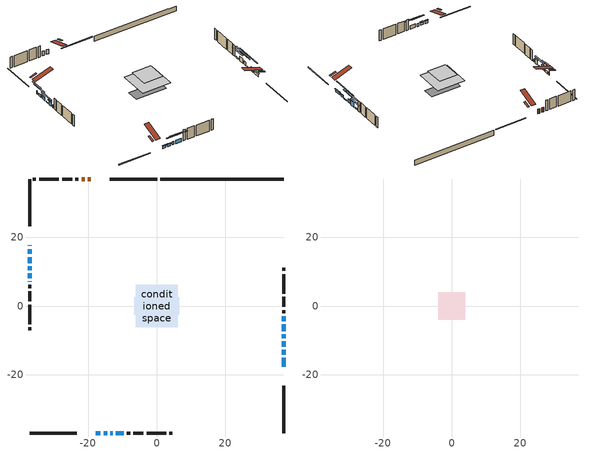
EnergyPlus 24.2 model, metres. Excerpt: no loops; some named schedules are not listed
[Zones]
conditioned space
 floor outside (Floor1 construction): -1.58,-1.58 -1.58,1.58 1.58,1.58 1.58,-1.58 z0.46
 floor adiabatic (AdiabaticFloorConstruction): -6.17,-6.17 -6.17,6.17 6.17,6.17 6.17,-6.17 z2.9
 floor foundation (Slab1 construction): -6.51,-2.48 -6.51,2.48 6.51,2.48 6.51,-2.48 z-1.83
 wall outside (RimJoist1 construction): 0.11,37.01 -13.64,37.01 / -37.01,-37.01 -23.25,-37.01 / -37.01,37.01 -37.01,23.25 / 37.01,-37.01 37.01,-23.25 z0.46:0.76
 wall outside (AdiabaticWallConstruction 1): -19.17,37.01 -20.11,37.01 / -21.04,37.01 -21.9,37.01 z0.46:2.49
 wall outside (AdiabaticWallConstruction): -37.01,17.73 -37.01,17.5 z0.46:1.99; 37.01,-17.73 37.01,-15.09 / 37.01,-14.16 37.01,-12.74 z0.46:1.55; -17.73,-37.01 -16.4,-37.01 / -15.48,-37.01 -14.41,-37.01 z0.46:1.53; -37.01,16.57 -37.01,15.17 z0.46:1.5; -37.01,14.24 -37.01,12.52 z0.46:1.96; -37.01,11.59 -37.01,10.44 z0.46:0.82; -37.01,9.52 -37.01,8.12 z0.46:2.39; 37.01,-11.81 37.01,-10.29 z0.46:0.84; -37.01,7.19 -37.01,7.05 z0.46:1.68; 37.01,-9.36 37.01,-8.29 z0.46:2.14; 37.01,-7.36 37.01,-5.38 z0.46:2.54; 37.01,-4.45 37.01,-3.05 z0.46:1.02; -13.48,-37.01 -12.82,-37.01 z0.46:1.83; -11.89,-37.01 -9.6,-37.01 z0.46:2.04
 wall outside (Wall1 construction): -22.83,37.01 -23.75,37.01 / -8.67,-37.01 -7.75,-37.01 / -37.01,6.12 -37.01,5.2 / 37.01,-2.13 37.01,-1.2 z0.46:5.34
 wall outside (Wall2 construction): -24.68,37.01 -27.6,37.01 / -6.82,-37.01 -3.9,-37.01 / -37.01,4.27 -37.01,1.35 / 37.01,-0.27 37.01,2.65 z0.46:5.34
 wall outside (Wall3 construction): -28.53,37.01 -34.26,37.01 / -2.97,-37.01 2.76,-37.01 / -37.01,0.42 -37.01,-5.31 / 37.01,3.58 37.01,9.31 z0.46:5.34
 wall outside (Wall4 construction): -35.19,37.01 -36.08,37.01 / 3.69,-37.01 4.58,-37.01 / -37.01,-6.24 -37.01,-7.13 / 37.01,10.24 37.01,11.12 z0.46:5.34
 wall foundation (FoundationWall1 construction): 1.04,37.01,-1.83 1.04,37.01,0.46 33.41,37.01,0.46 33.41,37.01,0.3 37.01,37.01,0.3 37.01,37.01,-1.83
 window (WindowConstruction 12): -37.01,17.73 -37.01,17.5 z0.46:1.98
 window (WindowConstruction 5): 37.01,-17.73 37.01,-15.09 z0.46:1.55
 window (WindowConstruction 6): 37.01,-14.16 37.01,-12.74 z0.46:1.55
 window (WindowConstruction 7): -17.73,-37.01 -16.41,-37.01 z0.46:1.53
 window (WindowConstruction 8): -15.48,-37.01 -14.41,-37.01 z0.46:1.53
 window (WindowConstruction 9): -37.01,16.57 -37.01,15.17 z0.46:1.5
 window (WindowConstruction 10): -37.01,14.24 -37.01,12.52 z0.46:1.96
 window (WindowConstruction 13): -37.01,11.59 -37.01,10.45 z0.46:0.82
 window (WindowConstruction 11): -37.01,9.52 -37.01,8.12 z0.46:2.39
 window (WindowConstruction 15): 37.01,-11.81 37.01,-10.29 z0.46:0.84
 window (WindowConstruction 14): -37.01,7.19 -37.01,7.05 z0.46:1.68
 window (WindowConstruction): 37.01,-9.36 37.01,-8.29 z0.46:2.14
 window (WindowConstruction 1): 37.01,-7.36 37.01,-5.38 z0.46:2.54
 window (WindowConstruction 2): 37.01,-4.45 37.01,-3.06 z0.46:1.02
 window (WindowConstruction 3): -13.48,-37.01 -12.82,-37.01 z0.46:1.83
 window (WindowConstruction 4): -11.89,-37.01 -9.6,-37.01 z0.46:2.04
 door (Door): -19.17,37.01 -20.11,37.01 z0.46:2.49
 door (Door 1): -21.04,37.01 -21.9,37.01 z0.46:2.49
 ceiling adiabatic (AdiabaticFloorConstruction): 6.17,-6.17 6.17,6.17 -6.17,6.17 -6.17,-6.17 z2.9
 roof outside (Roof1 construction): -15.26,37.01,5.34 -15.26,34.41,6.2 -14.57,34.41,6.2 -14.57,37.01,5.34; -21.64,-37.01,5.34 -21.64,-34.41,6.2 -22.32,-34.41,6.2 -22.32,-37.01,5.34; -37.01,21.64,5.34 -34.41,21.64,6.2 -34.41,22.32,6.2 -37.01,22.32,5.34; 37.01,-21.64,5.34 34.41,-21.64,6.2 34.41,-22.32,6.2 37.01,-22.32,5.34
attic - vented
 floor to conditioned space (Floor2 construction Reversed): -4,-4 -4,4 4,4 4,-4 z5.34
 roof outside (Roof2 construction): -18.24,37.01,5.34 -18.24,29.21,7.94 -16.19,29.21,7.94 -16.19,37.01,5.34; -18.65,-37.01,5.34 -18.65,-29.21,7.94 -20.71,-29.21,7.94 -20.71,-37.01,5.34; -37.01,18.65,5.34 -29.21,18.65,7.94 -29.21,20.71,7.94 -37.01,20.71,5.34; 37.01,-18.65,5.34 29.21,-18.65,7.94 29.21,-20.71,7.94 37.01,-20.71,5.34
shading: -37.01,14.89 -37.01,20.33 -37.42,20.33 -37.42,14.89 z4.59; 37.01,-14.89 37.01,-17.93 37.42,-17.93 37.42,-14.89 z1.75; 37.01,-12.54 37.01,-14.36 37.42,-14.36 37.42,-12.54 z1.75; -16.2,-37.01 -17.93,-37.01 -17.93,-37.42 -16.2,-37.42 z1.73; -14.21,-37.01 -15.68,-37.01 -15.68,-37.42 -14.21,-37.42 z1.73; -37.01,12.56 -37.01,19.18 -37.42,19.18 -37.42,12.56 z4.11; -37.01,12.32 -37.01,14.44 -37.42,14.44 -37.42,12.32 z2.16; -37.01,7.84 -37.01,14.2 -37.42,14.2 -37.42,7.84 z3.43; -37.01,7.92 -37.01,9.72 -37.42,9.72 -37.42,7.92 z2.59; 37.01,-5.27 37.01,-16.83 37.42,-16.83 37.42,-5.27 z5.86; 37.01,-5.68 37.01,-11.97 37.42,-11.97 37.42,-5.68 z4.75; 37.01,-2.77 37.01,-9.97 37.42,-9.97 37.42,-2.77 z5.15; 37.01,-0.45 37.01,-7.06 37.42,-7.06 37.42,-0.45 z3.63; -10.21,-37.01 -16.09,-37.01 -16.09,-37.42 -10.21,-37.42 z4.44; -6.99,-37.01 -14.5,-37.01 -14.5,-37.42 -6.99,-37.42 z4.64
[Building]
Building 1: Terrain=Suburbs
[Site:Location]
Toronto City Centre_ON: Latitude {deg}=43.63; Longitude {deg}=-79.39; Time Zone {hr}=-5; Elevation {m}=77; Keep Site Location Information=Yes
[Site:GroundTemperature:Shallow]
5.01852, 3.26908, 3.12898, 3.95918, 7.29196, 10.6092, 13.4851, 15.3069, 15.4617, 13.9799, 11.1774, 7.9619
[Site:WaterMainsTemperature]
Calculation Method=Schedule; Temperature Schedule=mains temperature schedule
[Material] Roughness=Rough; Thermal Absorptance=0.9
Name | Thickness {m} | Conductivity {W/m-K} | Density {kg/m3} | Specific Heat {J/kg-K} | Solar Absorptance | Visible Absorptance
asphalt or fiberglass shingles | 0.00635 | 0.162714 | 1121.4 | 1465.45 | 0.4 | 0.4
ceiling loosefill ins | 0.0846667 | 0.0480833 | 16.02 | 1046.75 | 0.7 | 0.7
ceiling stud and cavity | 0.1397 | 0.112058 | 65.682 | 1177.47 | 0.7 | 0.7
concrete 4.0 in. | 0.1016 | 1.803125 | 2242.8 | 837.4 | 0.7 | 0.7
concrete 8.0 in. | 0.2032 | 1.803125 | 2242.8 | 837.4 | 0.7 | 0.7
door material | 0.04445 | 0.188738 | 512.64 | 1214.23 | 0.7 | 0.7
exterior vertical ins | 0.0422217 | 0.029427 | 32.04 | 1214.23 | 0.7 | 0.7
floor covering | 0.0127 | 0.0433444 | 54.468 | 1339.84 | 0.6 | 0.6
floor rigid ins; rim joist rigid ins; roof rigid ins; wall rigid ins | 0.051816 | 0.029427 | 32.04 | 1214.23 | 0.7 | 0.7
floor rigid ins 1; wall rigid ins 1 | 0.512978 | 0.029427 | 32.04 | 1214.23 | 0.7 | 0.7
floor stud and cavity | 0.1397 | 0.187916 | 92.3553 | 1139.71 | 0.7 | 0.7
floor stud and cavity 1 | 0.1397 | 1.75129 | 37.0049 | 1207.88 | 0.7 | 0.7
furniture material conditioned space 1 | 0.1524 | 0.115458 | 640.8 | 1214.23 | 0.6 | 0.6
gypsum board | 0.0127 | 0.160291 | 801 | 837.4 | 0.6 | 0.6
gypsum board 1 | 0.0127 | 0.160291 | 801 | 837.4 | 0.7 | 0.7
osb sheathing 0.5 in. | 0.0127 | 0.115458 | 512.64 | 1214.23 | 0.7 | 0.7
osb sheathing 0.75 in. | 0.01905 | 0.115458 | 512.64 | 1214.23 | 0.7 | 0.7
osb sheathing 2.0 in. | 0.0508 | 0.115458 | 512.64 | 1214.23 | 0.7 | 0.7
rim joist stud and cavity | 0.0508 | 0.035244 | 125.044 | 1163.47 | 0.6 | 0.6
roof stud and cavity | 0.2032 | 0.225046 | 78.34581 | 1123.46 | 0.7 | 0.7
wall stud and cavity | 0.1397 | 0.180727 | 139.0536 | 1170.24 | 0.7 | 0.7
wall stud and cavity 1 | 0.1397 | 0.16633 | 139.0536 | 1170.24 | 0.7 | 0.7
wall stud and cavity 2 | 0.1397 | 0.161587 | 139.0536 | 1170.24 | 0.7 | 0.7
wall stud and cavity 3 | 0.1397 | 0.224124 | 139.0536 | 1170.24 | 0.7 | 0.7
wall stud and cavity 4 | 0.0889 | 0.380278 | 52.3479 | 1209.89 | 0.7 | 0.7
wall stud and cavity 5 | 0.0889 | 0.391764 | 83.0341 | 1211.67 | 0.7 | 0.7
wood siding | 0.0254 | 0.102417 | 544.68 | 1172.36 | 0.4 | 0.4
wood siding 1; wood siding 2; wood siding 3 | 0.0254 | 0.102417 | 544.68 | 1172.36 | 0.7 | 0.7
[WindowMaterial:SimpleGlazingSystem]
Name | U-Factor {W/m2-K} | Solar Heat Gain Coefficient
WindowMaterial | 2.97357 | 0.62
WindowMaterial 1 | 2.87988 | 0.7
WindowMaterial 10 | 2.46312 | 0.61
WindowMaterial 11 | 2.38873 | 0.64
WindowMaterial 12 | 3.13085 | 0.48
WindowMaterial 13 | 3.03659 | 0.55
WindowMaterial 14 | 4.60599 | 0.54
WindowMaterial 15 | 3.03376 | 0.54
WindowMaterial 2 | 2.972433 | 0.62
WindowMaterial 3 | 2.95653 | 0.63
WindowMaterial 4 | 2.912814 | 0.67
WindowMaterial 5 | 2.9219 | 0.66
WindowMaterial 6 | 2.958238 | 0.63
WindowMaterial 7 | 2.9236 | 0.66
WindowMaterial 8 | 2.93325 | 0.65
WindowMaterial 9 | 2.92303 | 0.66
[Construction]
AdiabaticFloorConstruction: floor stud and cavity 1, floor rigid ins 1, osb sheathing 0.75 in., floor covering
AdiabaticWallConstruction: wood siding 2, wall rigid ins 1, wall stud and cavity 4, gypsum board
AdiabaticWallConstruction 1: wood siding 3, wall rigid ins 1, wall stud and cavity 4, gypsum board
Door; Door 1: door material
Floor1 construction: floor stud and cavity, floor rigid ins, osb sheathing 0.75 in., floor covering
Floor2 construction Reversed: gypsum board, ceiling stud and cavity, ceiling loosefill ins
FoundationWall1 construction: concrete 8.0 in., gypsum board 1
furniture construction conditioned space 1: furniture material conditioned space 1
PartitionWallConstruction: gypsum board, wall stud and cavity 5, gypsum board
RimJoist1 construction: wood siding 1, rim joist rigid ins, osb sheathing 2.0 in., rim joist stud and cavity
Roof1 construction: asphalt or fiberglass shingles, roof rigid ins, osb sheathing 0.75 in., roof stud and cavity, gypsum board
Roof2 construction: asphalt or fiberglass shingles
Slab1 construction: concrete 4.0 in.
Wall1 construction: wood siding, wall rigid ins, osb sheathing 0.5 in., wall stud and cavity, gypsum board
Wall2 construction: wood siding, wall rigid ins, osb sheathing 0.5 in., wall stud and cavity 1, gypsum board
Wall3 construction: wood siding, wall rigid ins, osb sheathing 0.5 in., wall stud and cavity 2, gypsum board
Wall4 construction: wood siding, wall rigid ins, osb sheathing 0.5 in., wall stud and cavity 3, gypsum board
WindowConstruction: WindowMaterial
WindowConstruction 1: WindowMaterial 1
WindowConstruction 10: WindowMaterial 10
WindowConstruction 11: WindowMaterial 11
WindowConstruction 12: WindowMaterial 12
WindowConstruction 13: WindowMaterial 13
WindowConstruction 14: WindowMaterial 14
WindowConstruction 15: WindowMaterial 15
WindowConstruction 2: WindowMaterial 2
WindowConstruction 3: WindowMaterial 3
WindowConstruction 4: WindowMaterial 4
WindowConstruction 5: WindowMaterial 5
WindowConstruction 6: WindowMaterial 6
WindowConstruction 7: WindowMaterial 7
WindowConstruction 8: WindowMaterial 8
WindowConstruction 9: WindowMaterial 9
[Zone] Multiplier=1; Part of Total Floor Area=Yes
Name | Volume {m3}
attic - vented | 27.0291
conditioned space | 522.8
[Space]
Name | Zone | Volume {m3}
attic - vented 1 | attic - vented | 27.0291
conditioned space 1 | conditioned space | 522.8
[ZoneInfiltration:EffectiveLeakageArea]
infil attic - vented 1: Zone or Space=attic - vented 1; Schedule=Always On Discrete; Effective Air Leakage Area {cm2}=2697.68; Stack Coefficient=0.000180713; Wind Coefficient=9.08271e-06
[ZoneMixing]
whole house fan mix: Zone or Space=attic - vented; Schedule=Always On Continuous; Design Flow Rate Calculation Method=Flow/Zone; Design Flow Rate {m3/s}=0; Source Zone or Space=conditioned space
[SurfaceProperty:ExposedFoundationPerimeter]
Slab1: Exposed Perimeter Calculation Method=TotalExposedPerimeter; Total Exposed Perimeter {m}=35.966
[InternalMass] Zone or ZoneList=conditioned space; Space or SpaceList=conditioned space 1
Name | Construction | Surface Area {m2}
furniture mass conditioned space 1 | furniture construction conditioned space 1 | 90.8319
partition wall mass | PartitionWallConstruction | 227.08
[Lights]
interior lighting: Zone or ZoneList or Space or SpaceList=conditioned space 1; Schedule=interior lighting schedule; Design Level Calculation Method=LightingLevel; Lighting Level {W}=343.2; Return Air Fraction=0; Fraction Radiant=0.6; Fraction Visible=0.2; Fraction Replaceable=1
[People]
occupants: Zone or ZoneList or Space or SpaceList=conditioned space 1; Number of People Schedule=occupants schedule; Number of People Calculation Method=People; Number of People=3; Fraction Radiant=0.314171; Sensible Heat Fraction=0.56303; Activity Level Schedule=occupants activity schedule; Carbon Dioxide Generation Rate {m3/s-W}=0; Enable ASHRAE 55 Comfort Warnings=No; Mean Radiant Temperature Calculation Type=EnclosureAveraged
[ElectricEquipment] Zone or ZoneList or Space or SpaceList=conditioned space 1; Design Level Calculation Method=EquipmentLevel
Name | Schedule | Design Level {W} | Fraction Latent | Fraction Radiant | Fraction Lost
clothes dryer | clothes dryer schedule | 140.772 | 0.015 | 0.081 | 0.85
clothes washer | clothes washer schedule | 32.1985 | 0.03 | 0.162 | 0.7
cooking range | cooking range schedule | 215.147 | 0.08 | 0.432 | 0.2
dishwasher | dishwasher schedule | 66.8632 | 0.3 | 0.18 | 0.4
fridge | fridge schedule | 72.9452 | 0 | 0.6 | 0
mech vent bath fan 0 | mech vent bath fan 0 schedule | 50.2 | 0 | 0 | 1
mech vent bath fan 1 | mech vent bath fan 1 schedule | 50.2 | 0 | 0 | 1
mech vent house fan | mech vent house fan schedule | 0 | 0 | 0 | 1
mech vent house fan cfis | mech vent house fan cfis schedule | 0 | 0 | 0 | 0
mech vent range fan 0 | mech vent range fan 0 schedule | 57 | 0 | 0 | 1
misc plug loads | misc plug loads schedule | 494.7 | 0.045 | 0.513 | 0.1
whole house fan | Always On Discrete | 0 | 0 | 0 | 1
[OtherEquipment] Zone or ZoneList or Space or SpaceList=conditioned space 1; Design Level Calculation Method=EquipmentLevel
Name | Fuel Type | Schedule | Design Level {W} | Fraction Latent | Fraction Radiant | Fraction Lost
clothes dryer 1 | Electricity | clothes dryer schedule | 0 | 0.015 | 0.081 | 0.85
cooking range 1 | Electricity | cooking range schedule | 0 | 0.08 | 0.432 | 0.2
general water use latent | None | general water use schedule | 62.594 | 1 | 0 | 0
general water use sensible | None | general water use schedule | -61.6891 | 0 | 0.6 | 0
mech vent house fan latent load | None | Always On Discrete | 0 | 1 | 0 | 0
mech vent house fan sensible load | None | Always On Discrete | 0 | 0 | 0 | 0
water heater energy adjustment1 | NaturalGas | Always On Discrete | 0.01 | 0 | 0 | 1
[ZoneInfiltration:DesignFlowRate] Zone or ZoneList or Space or SpaceList=conditioned space 1; Schedule=Always On Discrete; Design Flow Rate Calculation Method=Flow/Zone; Design Flow Rate {m3/s}=0
infil flow; natural vent flow; whole house fan flow
[Foundation:Kiva]
Foundation Kiva 1: Initial Indoor Air Temperature {C}=18; Wall Height Above Grade {m}=0.460004; Wall Depth Below Slab {m}=0.2032; Custom Block Material Name 1=exterior vertical ins; Custom Block Depth 1 {m}=2.28999; Custom Block X Position 1 {m}=0.2159; Custom Block Z Position 1 {m}=0
[Foundation:Kiva:Settings]
Soil Conductivity {W/m-K}=0.849921; Soil Density {kg/m3}=1842.3; Soil Specific Heat {J/kg-K}=418.7; Ground Solar Absorptivity=0.9; Ground Thermal Absorptivity=0.9; Ground Surface Roughness {m}=0.03; Far-Field Width {m}=40; Deep-Ground Boundary Condition=ZeroFlux; Deep-Ground Depth {m}=40; Minimum Cell Dimension {m}=0.2; Maximum Cell Growth Coefficient=3; Simulation Timestep=Timestep
[Exterior:Lights]
exterior lighting: Schedule=exterior lighting schedule; Design Level {W}=75.6
[Schedule:Constant]
Name | Hourly Value
Always On Continuous; mech vent house fan schedule; mech vent house fan cfis schedule; Always On Discrete | 1
occupants activity schedule | 117.228
fridge schedule | 0
[Schedule:Week:Daily]
interior lighting schedule Week Rule - Jan1-Jan27: interior lighting schedule day, interior lighting schedule day, interior lighting schedule day, interior lighting schedule day, interior lighting schedule day, interior lighting schedule day, interior lighting schedule day, interior lighting schedule default day, interior lighting schedule default day, interior lighting schedule default day, interior lighting schedule default day, interior lighting schedule default day
interior lighting schedule Week Rule - Jan28-Feb3: interior lighting schedule day, interior lighting schedule day, interior lighting schedule day, interior lighting schedule day, interior lighting schedule day 1, interior lighting schedule day 1, interior lighting schedule day 1, interior lighting schedule default day, interior lighting schedule default day, interior lighting schedule default day, interior lighting schedule default day, interior lighting schedule default day
interior lighting schedule Week Rule - Feb4-Feb24: interior lighting schedule day 1, interior lighting schedule day 1, interior lighting schedule day 1, interior lighting schedule day 1, interior lighting schedule day 1, interior lighting schedule day 1, interior lighting schedule day 1, interior lighting schedule default day, interior lighting schedule default day, interior lighting schedule default day, interior lighting schedule default day, interior lighting schedule default day
interior lighting schedule Week Rule - Feb25-Mar3: interior lighting schedule day 1, interior lighting schedule day 1, interior lighting schedule day 1, interior lighting schedule day 1, interior lighting schedule day 2, interior lighting schedule day 2, interior lighting schedule day 2, interior lighting schedule default day, interior lighting schedule default day, interior lighting schedule default day, interior lighting schedule default day, interior lighting schedule default day
interior lighting schedule Week Rule - Mar4-Mar31: interior lighting schedule day 2, interior lighting schedule day 2, interior lighting schedule day 2, interior lighting schedule day 2, interior lighting schedule day 2, interior lighting schedule day 2, interior lighting schedule day 2, interior lighting schedule default day, interior lighting schedule default day, interior lighting schedule default day, interior lighting schedule default day, interior lighting schedule default day
interior lighting schedule Week Rule - Apr1-Apr28: interior lighting schedule day 3, interior lighting schedule day 3, interior lighting schedule day 3, interior lighting schedule day 3, interior lighting schedule day 3, interior lighting schedule day 3, interior lighting schedule day 3, interior lighting schedule default day, interior lighting schedule default day, interior lighting schedule default day, interior lighting schedule default day, interior lighting schedule default day
interior lighting schedule Week Rule - Apr29-May5: interior lighting schedule day 3, interior lighting schedule day 3, interior lighting schedule day 4, interior lighting schedule day 4, interior lighting schedule day 4, interior lighting schedule day 4, interior lighting schedule day 4, interior lighting schedule default day, interior lighting schedule default day, interior lighting schedule default day, interior lighting schedule default day, interior lighting schedule default day
interior lighting schedule Week Rule - May6-May26: interior lighting schedule day 4, interior lighting schedule day 4, interior lighting schedule day 4, interior lighting schedule day 4, interior lighting schedule day 4, interior lighting schedule day 4, interior lighting schedule day 4, interior lighting schedule default day, interior lighting schedule default day, interior lighting schedule default day, interior lighting schedule default day, interior lighting schedule default day
interior lighting schedule Week Rule - May27-Jun2: interior lighting schedule day 4, interior lighting schedule day 4, interior lighting schedule day 4, interior lighting schedule day 4, interior lighting schedule day 4, interior lighting schedule day 5, interior lighting schedule day 5, interior lighting schedule default day, interior lighting schedule default day, interior lighting schedule default day, interior lighting schedule default day, interior lighting schedule default day
interior lighting schedule Week Rule - Jun3-Jun30: interior lighting schedule day 5, interior lighting schedule day 5, interior lighting schedule day 5, interior lighting schedule day 5, interior lighting schedule day 5, interior lighting schedule day 5, interior lighting schedule day 5, interior lighting schedule default day, interior lighting schedule default day, interior lighting schedule default day, interior lighting schedule default day, interior lighting schedule default day
interior lighting schedule Week Rule - Jul1-Jul28: interior lighting schedule day 6, interior lighting schedule day 6, interior lighting schedule day 6, interior lighting schedule day 6, interior lighting schedule day 6, interior lighting schedule day 6, interior lighting schedule day 6, interior lighting schedule default day, interior lighting schedule default day, interior lighting schedule default day, interior lighting schedule default day, interior lighting schedule default day
interior lighting schedule Week Rule - Jul29-Aug4: interior lighting schedule day 6, interior lighting schedule day 6, interior lighting schedule day 6, interior lighting schedule day 7, interior lighting schedule day 7, interior lighting schedule day 7, interior lighting schedule day 7, interior lighting schedule default day, interior lighting schedule default day, interior lighting schedule default day, interior lighting schedule default day, interior lighting schedule default day
interior lighting schedule Week Rule - Aug5-Aug25: interior lighting schedule day 7, interior lighting schedule day 7, interior lighting schedule day 7, interior lighting schedule day 7, interior lighting schedule day 7, interior lighting schedule day 7, interior lighting schedule day 7, interior lighting schedule default day, interior lighting schedule default day, interior lighting schedule default day, interior lighting schedule default day, interior lighting schedule default day
interior lighting schedule Week Rule - Aug26-Sep1: interior lighting schedule day 7, interior lighting schedule day 7, interior lighting schedule day 7, interior lighting schedule day 7, interior lighting schedule day 7, interior lighting schedule day 7, interior lighting schedule day 8, interior lighting schedule default day, interior lighting schedule default day, interior lighting schedule default day, interior lighting schedule default day, interior lighting schedule default day
interior lighting schedule Week Rule - Sep2-Sep29: interior lighting schedule day 8, interior lighting schedule day 8, interior lighting schedule day 8, interior lighting schedule day 8, interior lighting schedule day 8, interior lighting schedule day 8, interior lighting schedule day 8, interior lighting schedule default day, interior lighting schedule default day, interior lighting schedule default day, interior lighting schedule default day, interior lighting schedule default day
interior lighting schedule Week Rule - Sep30-Oct6: interior lighting schedule day 8, interior lighting schedule day 9, interior lighting schedule day 9, interior lighting schedule day 9, interior lighting schedule day 9, interior lighting schedule day 9, interior lighting schedule day 9, interior lighting schedule default day, interior lighting schedule default day, interior lighting schedule default day, interior lighting schedule default day, interior lighting schedule default day
interior lighting schedule Week Rule - Oct7-Oct27: interior lighting schedule day 9, interior lighting schedule day 9, interior lighting schedule day 9, interior lighting schedule day 9, interior lighting schedule day 9, interior lighting schedule day 9, interior lighting schedule day 9, interior lighting schedule default day, interior lighting schedule default day, interior lighting schedule default day, interior lighting schedule default day, interior lighting schedule default day
interior lighting schedule Week Rule - Oct28-Nov3: interior lighting schedule day 9, interior lighting schedule day 9, interior lighting schedule day 9, interior lighting schedule day 9, interior lighting schedule day 10, interior lighting schedule day 10, interior lighting schedule day 10, interior lighting schedule default day, interior lighting schedule default day, interior lighting schedule default day, interior lighting schedule default day, interior lighting schedule default day
interior lighting schedule Week Rule - Nov4-Nov24: interior lighting schedule day 10, interior lighting schedule day 10, interior lighting schedule day 10, interior lighting schedule day 10, interior lighting schedule day 10, interior lighting schedule day 10, interior lighting schedule day 10, interior lighting schedule default day, interior lighting schedule default day, interior lighting schedule default day, interior lighting schedule default day, interior lighting schedule default day
interior lighting schedule Week Rule - Nov25-Dec1: interior lighting schedule day 10, interior lighting schedule day 10, interior lighting schedule day 10, interior lighting schedule day 10, interior lighting schedule day 10, interior lighting schedule day 10, interior lighting schedule day 11, interior lighting schedule default day, interior lighting schedule default day, interior lighting schedule default day, interior lighting schedule default day, interior lighting schedule default day
interior lighting schedule Week Rule - Dec2-Dec31: interior lighting schedule day 11, interior lighting schedule day 11, interior lighting schedule day 11, interior lighting schedule day 11, interior lighting schedule day 11, interior lighting schedule day 11, interior lighting schedule day 11, interior lighting schedule default day, interior lighting schedule default day, interior lighting schedule default day, interior lighting schedule default day, interior lighting schedule default day
occupants schedule Week Rule - Jan1-Dec31: occupants schedule day, occupants schedule day, occupants schedule day, occupants schedule day, occupants schedule day, occupants schedule day, occupants schedule day, occupants schedule default day, occupants schedule default day, occupants schedule default day, occupants schedule default day, occupants schedule default day
clothes dryer schedule Week Rule - Jan1-Dec31: clothes dryer schedule day, clothes dryer schedule day, clothes dryer schedule day, clothes dryer schedule day, clothes dryer schedule day, clothes dryer schedule day, clothes dryer schedule day, clothes dryer schedule default day, clothes dryer schedule default day, clothes dryer schedule default day, clothes dryer schedule default day, clothes dryer schedule default day
clothes washer schedule Week Rule - Jan1-Dec31: clothes washer schedule day, clothes washer schedule day, clothes washer schedule day, clothes washer schedule day, clothes washer schedule day, clothes washer schedule day, clothes washer schedule day, clothes washer schedule default day, clothes washer schedule default day, clothes washer schedule default day, clothes washer schedule default day, clothes washer schedule default day
cooking range schedule Week Rule - Jan1-Dec31: cooking range schedule day, cooking range schedule day, cooking range schedule day, cooking range schedule day, cooking range schedule day, cooking range schedule day, cooking range schedule day, cooking range schedule default day, cooking range schedule default day, cooking range schedule default day, cooking range schedule default day, cooking range schedule default day
dishwasher schedule Week Rule - Jan1-Dec31: dishwasher schedule day, dishwasher schedule day, dishwasher schedule day, dishwasher schedule day, dishwasher schedule day, dishwasher schedule day, dishwasher schedule day, dishwasher schedule default day, dishwasher schedule default day, dishwasher schedule default day, dishwasher schedule default day, dishwasher schedule default day
mech vent bath fan 0 schedule Week Rule - Jan1-Dec31: mech vent bath fan 0 schedule day, mech vent bath fan 0 schedule day, mech vent bath fan 0 schedule day, mech vent bath fan 0 schedule day, mech vent bath fan 0 schedule day, mech vent bath fan 0 schedule day, mech vent bath fan 0 schedule day, mech vent bath fan 0 schedule default day, mech vent bath fan 0 schedule default day, mech vent bath fan 0 schedule default day, mech vent bath fan 0 schedule default day, mech vent bath fan 0 schedule default day
mech vent bath fan 1 schedule Week Rule - Jan1-Dec31: mech vent bath fan 1 schedule day, mech vent bath fan 1 schedule day, mech vent bath fan 1 schedule day, mech vent bath fan 1 schedule day, mech vent bath fan 1 schedule day, mech vent bath fan 1 schedule day, mech vent bath fan 1 schedule day, mech vent bath fan 1 schedule default day, mech vent bath fan 1 schedule default day, mech vent bath fan 1 schedule default day, mech vent bath fan 1 schedule default day, mech vent bath fan 1 schedule default day
mech vent range fan 0 schedule Week Rule - Jan1-Dec31: mech vent range fan 0 schedule day, mech vent range fan 0 schedule day, mech vent range fan 0 schedule day, mech vent range fan 0 schedule day, mech vent range fan 0 schedule day, mech vent range fan 0 schedule day, mech vent range fan 0 schedule day, mech vent range fan 0 schedule default day, mech vent range fan 0 schedule default day, mech vent range fan 0 schedule default day, mech vent range fan 0 schedule default day, mech vent range fan 0 schedule default day
misc plug loads schedule Week Rule - Jan1-Dec31: misc plug loads schedule day, misc plug loads schedule day, misc plug loads schedule day, misc plug loads schedule day, misc plug loads schedule day, misc plug loads schedule day, misc plug loads schedule day, misc plug loads schedule default day, misc plug loads schedule default day, misc plug loads schedule default day, misc plug loads schedule default day, misc plug loads schedule default day
general water use schedule Week Rule - Jan1-Dec31: general water use schedule day, general water use schedule day, general water use schedule day, general water use schedule day, general water use schedule day, general water use schedule day, general water use schedule day, general water use schedule default day, general water use schedule default day, general water use schedule default day, general water use schedule default day, general water use schedule default day
exterior lighting schedule Week Rule - Jan1-Jan27: exterior lighting schedule day, exterior lighting schedule day, exterior lighting schedule day, exterior lighting schedule day, exterior lighting schedule day, exterior lighting schedule day, exterior lighting schedule day, exterior lighting schedule default day, exterior lighting schedule default day, exterior lighting schedule default day, exterior lighting schedule default day, exterior lighting schedule default day
exterior lighting schedule Week Rule - Jan28-Feb3: exterior lighting schedule day, exterior lighting schedule day, exterior lighting schedule day, exterior lighting schedule day, exterior lighting schedule day 1, exterior lighting schedule day 1, exterior lighting schedule day 1, exterior lighting schedule default day, exterior lighting schedule default day, exterior lighting schedule default day, exterior lighting schedule default day, exterior lighting schedule default day
exterior lighting schedule Week Rule - Feb4-Feb24: exterior lighting schedule day 1, exterior lighting schedule day 1, exterior lighting schedule day 1, exterior lighting schedule day 1, exterior lighting schedule day 1, exterior lighting schedule day 1, exterior lighting schedule day 1, exterior lighting schedule default day, exterior lighting schedule default day, exterior lighting schedule default day, exterior lighting schedule default day, exterior lighting schedule default day
exterior lighting schedule Week Rule - Feb25-Mar3: exterior lighting schedule day 1, exterior lighting schedule day 1, exterior lighting schedule day 1, exterior lighting schedule day 1, exterior lighting schedule day 2, exterior lighting schedule day 2, exterior lighting schedule day 2, exterior lighting schedule default day, exterior lighting schedule default day, exterior lighting schedule default day, exterior lighting schedule default day, exterior lighting schedule default day
exterior lighting schedule Week Rule - Mar4-Mar31: exterior lighting schedule day 2, exterior lighting schedule day 2, exterior lighting schedule day 2, exterior lighting schedule day 2, exterior lighting schedule day 2, exterior lighting schedule day 2, exterior lighting schedule day 2, exterior lighting schedule default day, exterior lighting schedule default day, exterior lighting schedule default day, exterior lighting schedule default day, exterior lighting schedule default day
exterior lighting schedule Week Rule - Apr1-Apr28: exterior lighting schedule day 3, exterior lighting schedule day 3, exterior lighting schedule day 3, exterior lighting schedule day 3, exterior lighting schedule day 3, exterior lighting schedule day 3, exterior lighting schedule day 3, exterior lighting schedule default day, exterior lighting schedule default day, exterior lighting schedule default day, exterior lighting schedule default day, exterior lighting schedule default day
exterior lighting schedule Week Rule - Apr29-May5: exterior lighting schedule day 3, exterior lighting schedule day 3, exterior lighting schedule day 4, exterior lighting schedule day 4, exterior lighting schedule day 4, exterior lighting schedule day 4, exterior lighting schedule day 4, exterior lighting schedule default day, exterior lighting schedule default day, exterior lighting schedule default day, exterior lighting schedule default day, exterior lighting schedule default day
exterior lighting schedule Week Rule - May6-May26: exterior lighting schedule day 4, exterior lighting schedule day 4, exterior lighting schedule day 4, exterior lighting schedule day 4, exterior lighting schedule day 4, exterior lighting schedule day 4, exterior lighting schedule day 4, exterior lighting schedule default day, exterior lighting schedule default day, exterior lighting schedule default day, exterior lighting schedule default day, exterior lighting schedule default day
exterior lighting schedule Week Rule - May27-Jun2: exterior lighting schedule day 4, exterior lighting schedule day 4, exterior lighting schedule day 4, exterior lighting schedule day 4, exterior lighting schedule day 4, exterior lighting schedule day 5, exterior lighting schedule day 5, exterior lighting schedule default day, exterior lighting schedule default day, exterior lighting schedule default day, exterior lighting schedule default day, exterior lighting schedule default day
exterior lighting schedule Week Rule - Jun3-Jun30: exterior lighting schedule day 5, exterior lighting schedule day 5, exterior lighting schedule day 5, exterior lighting schedule day 5, exterior lighting schedule day 5, exterior lighting schedule day 5, exterior lighting schedule day 5, exterior lighting schedule default day, exterior lighting schedule default day, exterior lighting schedule default day, exterior lighting schedule default day, exterior lighting schedule default day
[Schedule:Year]
interior lighting schedule: interior lighting schedule Week Rule - Jan1-Jan27, 1, 1, 1, 27, interior lighting schedule Week Rule - Jan28-Feb3, 1, 28, 2, 3, interior lighting schedule Week Rule - Feb4-Feb24, 2, 4, 2, 24, interior lighting schedule Week Rule - Feb25-Mar3, 2, 25, 3, 3, interior lighting schedule Week Rule - Mar4-Mar31, 3, 4, 3, 31, interior lighting schedule Week Rule - Apr1-Apr28, 4, 1, 4, 28, interior lighting schedule Week Rule - Apr29-May5, 4, 29, 5, 5, interior lighting schedule Week Rule - May6-May26, 5, 6, 5, 26, interior lighting schedule Week Rule - May27-Jun2, 5, 27, 6, 2, interior lighting schedule Week Rule - Jun3-Jun30, 6, 3, 6, 30, interior lighting schedule Week Rule - Jul1-Jul28, 7, 1, 7, 28, interior lighting schedule Week Rule - Jul29-Aug4, 7, 29, 8, 4, interior lighting schedule Week Rule - Aug5-Aug25, 8, 5, 8, 25, interior lighting schedule Week Rule - Aug26-Sep1, 8, 26, 9, 1, interior lighting schedule Week Rule - Sep2-Sep29, 9, 2, 9, 29, interior lighting schedule Week Rule - Sep30-Oct6, 9, 30, 10, 6, interior lighting schedule Week Rule - Oct7-Oct27, 10, 7, 10, 27, interior lighting schedule Week Rule - Oct28-Nov3, 10, 28, 11, 3, interior lighting schedule Week Rule - Nov4-Nov24, 11, 4, 11, 24, interior lighting schedule Week Rule - Nov25-Dec1, 11, 25, 12, 1, interior lighting schedule Week Rule - Dec2-Dec31, 12, 2, 12, 31
occupants schedule: occupants schedule Week Rule - Jan1-Dec31, 1, 1, 12, 31
clothes dryer schedule: clothes dryer schedule Week Rule - Jan1-Dec31, 1, 1, 12, 31
clothes washer schedule: clothes washer schedule Week Rule - Jan1-Dec31, 1, 1, 12, 31
cooking range schedule: cooking range schedule Week Rule - Jan1-Dec31, 1, 1, 12, 31
dishwasher schedule: dishwasher schedule Week Rule - Jan1-Dec31, 1, 1, 12, 31
mech vent bath fan 0 schedule: mech vent bath fan 0 schedule Week Rule - Jan1-Dec31, 1, 1, 12, 31
mech vent bath fan 1 schedule: mech vent bath fan 1 schedule Week Rule - Jan1-Dec31, 1, 1, 12, 31
mech vent range fan 0 schedule: mech vent range fan 0 schedule Week Rule - Jan1-Dec31, 1, 1, 12, 31
misc plug loads schedule: misc plug loads schedule Week Rule - Jan1-Dec31, 1, 1, 12, 31
general water use schedule: general water use schedule Week Rule - Jan1-Dec31, 1, 1, 12, 31
exterior lighting schedule: exterior lighting schedule Week Rule - Jan1-Jan27, 1, 1, 1, 27, exterior lighting schedule Week Rule - Jan28-Feb3, 1, 28, 2, 3, exterior lighting schedule Week Rule - Feb4-Feb24, 2, 4, 2, 24, exterior lighting schedule Week Rule - Feb25-Mar3, 2, 25, 3, 3, exterior lighting schedule Week Rule - Mar4-Mar31, 3, 4, 3, 31, exterior lighting schedule Week Rule - Apr1-Apr28, 4, 1, 4, 28, exterior lighting schedule Week Rule - Apr29-May5, 4, 29, 5, 5, exterior lighting schedule Week Rule - May6-May26, 5, 6, 5, 26, exterior lighting schedule Week Rule - May27-Jun2, 5, 27, 6, 2, exterior lighting schedule Week Rule - Jun3-Jun30, 6, 3, 6, 30, exterior lighting schedule Week Rule - Jul1-Jul28, 7, 1, 7, 28, exterior lighting schedule Week Rule - Jul29-Aug4, 7, 29, 8, 4, exterior lighting schedule Week Rule - Aug5-Aug25, 8, 5, 8, 25, exterior lighting schedule Week Rule - Aug26-Sep1, 8, 26, 9, 1, exterior lighting schedule Week Rule - Sep2-Sep29, 9, 2, 9, 29, exterior lighting schedule Week Rule - Sep30-Oct6, 9, 30, 10, 6, exterior lighting schedule Week Rule - Oct7-Oct27, 10, 7, 10, 27, exterior lighting schedule Week Rule - Oct28-Nov3, 10, 28, 11, 3, exterior lighting schedule Week Rule - Nov4-Nov24, 11, 4, 11, 24, exterior lighting schedule Week Rule - Nov25-Dec1, 11, 25, 12, 1, exterior lighting schedule Week Rule - Dec2-Dec31, 12, 2, 12, 31
[Schedule:Compact]
mains temperature schedule: Through: 01/01, For: AllDays, Until: 24:00, 8.80333, Through: 01/02, For: AllDays, Until: 24:00, 8.74333, Through: 01/03, For: AllDays, Until: 24:00, 8.68389, Through: 01/04, For: AllDays, Until: 24:00, 8.62611, Through: 01/05, For: AllDays, Until: 24:00, 8.56944, Through: 01/06, For: AllDays, Until: 24:00, 8.51389, Through: 01/07, For: AllDays, Until: 24:00, 8.45944, Through: 01/08, For: AllDays, Until: 24:00, 8.40611, Through: 01/09, For: AllDays, Until: 24:00, 8.35389, Through: 01/10, For: AllDays, Until: 24:00, 8.30278, Through: 01/11, For: AllDays, Until: 24:00, 8.25333, Through: 01/12, For: AllDays, Until: 24:00, 8.205, Through: 01/13, For: AllDays, Until: 24:00, 8.15778, Through: 01/14, For: AllDays, Until: 24:00, 8.11222, Through: 01/15, For: AllDays, Until: 24:00, 8.06778, Through: 01/16, For: AllDays, Until: 24:00, 8.02444, Through: 01/17, For: AllDays, Until: 24:00, 7.98222, Through: 01/18, For: AllDays, Until: 24:00, 7.94167, Through: 01/19, For: AllDays, Until: 24:00, 7.90222, Through: 01/20, For: AllDays, Until: 24:00, 7.86444, Through: 01/21, For: AllDays, Until: 24:00, 7.82778, Through: 01/22, For: AllDays, Until: 24:00, 7.79278, Through: 01/23, For: AllDays, Until: 24:00, 7.75889, Through: 01/24, For: AllDays, Until: 24:00, 7.72667, Through: 01/25, For: AllDays, Until: 24:00, 7.69556, Through: 01/26, For: AllDays, Until: 24:00, 7.66611, Through: 01/27, For: AllDays, Until: 24:00, 7.63778, Through: 01/28, For: AllDays, Until: 24:00, 7.61111, Through: 01/29, For: AllDays, Until: 24:00, 7.58556, Through: 01/30, For: AllDays, Until: 24:00, 7.56167, Through: 01/31, For: AllDays, Until: 24:00, 7.53944, Through: 02/01, For: AllDays, Until: 24:00, 7.51833, Through: 02/02, For: AllDays, Until: 24:00, 7.49889, Through: 02/03, For: AllDays, Until: 24:00, 7.48111, Through: 02/04, For: AllDays, Until: 24:00, 7.46444, Through: 02/05, For: AllDays, Until: 24:00, 7.44944, Through: 02/06, For: AllDays, Until: 24:00, 7.43556, Through: 02/07, For: AllDays, Until: 24:00, 7.42333, Through: 02/08, For: AllDays, Until: 24:00, 7.41278, Through: 02/09, For: AllDays, Until: 24:00, 7.40389, Through: 02/10, For: AllDays, Until: 24:00, 7.39611, Through: 02/11, For: AllDays, Until: 24:00, 7.39, Through: 02/12, For: AllDays, Until: 24:00, 7.38556, Through: 02/13, For: AllDays, Until: 24:00, 7.38222, Through: 02/14, For: AllDays, Until: 24:00, 7.38056, Through: 02/15, For: AllDays, Until: 24:00, 7.38056, Through: 02/16, For: AllDays, Until: 24:00, 7.38222, Through: 02/17, For: AllDays, Until: 24:00, 7.385, Through: 02/18, For: AllDays, Until: 24:00, 7.38944, Through: 02/19, For: AllDays, Until: 24:00, 7.395, Through: 02/20, For: AllDays, Until: 24:00, 7.40278, Through: 02/21, For: AllDays, Until: 24:00, 7.41167, Through: 02/22, For: AllDays, Until: 24:00, 7.42222, Through: 02/23, For: AllDays, Until: 24:00, 7.43389, Through: 02/24, For: AllDays, Until: 24:00, 7.44722, Through: 02/25, For: AllDays, Until: 24:00, 7.46222, Through: 02/26, For: AllDays, Until: 24:00, 7.47833, Through: 02/27, For: AllDays, Until: 24:00, 7.49611, Through: 02/28, For: AllDays, Until: 24:00, 7.51556, Through: 03/01, For: AllDays, Until: 24:00, 7.53667, Through: 03/02, For: AllDays, Until: 24:00, 7.55889, Through: 03/03, For: AllDays, Until: 24:00, 7.58222, Through: 03/04, For: AllDays, Until: 24:00, 7.60722, Through: 03/05, For: AllDays, Until: 24:00, 7.63389, Through: 03/06, For: AllDays, Until: 24:00, 7.66222, Through: 03/07, For: AllDays, Until: 24:00, 7.69111, Through: 03/08, For: AllDays, Until: 24:00, 7.72222, Through: 03/09, For: AllDays, Until: 24:00, 7.75444, Through: 03/10, For: AllDays, Until: 24:00, 7.78778, Through: 03/11, For: AllDays, Until: 24:00, 7.82278, Through: 03/12, For: AllDays, Until: 24:00, 7.85944, Through: 03/13, For: AllDays, Until: 24:00, 7.89722, Through: 03/14, For: AllDays, Until: 24:00, 7.93611, Through: 03/15, For: AllDays, Until: 24:00, 7.97667, Through: 03/16, For: AllDays, Until: 24:00, 8.01833, Through: 03/17, For: AllDays, Until: 24:00, 8.06167, Through: 03/18, For: AllDays, Until: 24:00, 8.10611, Through: 03/19, For: AllDays, Until: 24:00, 8.15167, Through: 03/20, For: AllDays, Until: 24:00, 8.19833, Through: 03/21, For: AllDays, Until: 24:00, 8.24667, Through: 03/22, For: AllDays, Until: 24:00, 8.29611, Through: 03/23, For: AllDays, Until: 24:00, 8.34667, Through: 03/24, For: AllDays, Until: 24:00, 8.39889, Through: 03/25, For: AllDays, Until: 24:00, 8.45167, Through: 03/26, For: AllDays, Until: 24:00, 8.50611, Through: 03/27, For: AllDays, Until: 24:00, 8.56167, Through: 03/28, For: AllDays, Until: 24:00, 8.61833, Through: 03/29, For: AllDays, Until: 24:00, 8.67611, Through: 03/30, For: AllDays, Until: 24:00, 8.735, Through: 03/31, For: AllDays, Until: 24:00, 8.795, Through: 04/01, For: AllDays, Until: 24:00, 8.85611, Through: 04/02, For: AllDays, Until: 24:00, 8.91833, Through: 04/03, For: AllDays, Until: 24:00, 8.98167, Through: 04/04, For: AllDays, Until: 24:00, 9.04556, Through: 04/05, For: AllDays, Until: 24:00, 9.11111, Through: 04/06, For: AllDays, Until: 24:00, 9.17722, Through: 04/07, For: AllDays, Until: 24:00, 9.24444, Through: 04/08, For: AllDays, Until: 24:00, 9.31222, Through: 04/09, For: AllDays, Until: 24:00, 9.38167, Through: 04/10, For: AllDays, Until: 24:00, 9.45167, Through: 04/11, For: AllDays, Until: 24:00, 9.52222, Through: 04/12, For: AllDays, Until: 24:00, 9.59444, Through: 04/13, For: AllDays, Until: 24:00, 9.66667, Through: 04/14, For: AllDays, Until: 24:00, 9.74, Through: 04/15, For: AllDays, Until: 24:00, 9.81444, Through: 04/16, For: AllDays, Until: 24:00, 9.88944, Through: 04/17, For: AllDays, Until: 24:00, 9.96556, Through: 04/18, For: AllDays, Until: 24:00, 10.0417, Through: 04/19, For: AllDays, Until: 24:00, 10.1189, Through: 04/20, For: AllDays, Until: 24:00, 10.1972, Through: 04/21, For: AllDays, Until: 24:00, 10.2756, Through: 04/22, For: AllDays, Until: 24:00, 10.355, Through: 04/23, For: AllDays, Until: 24:00, 10.435, Through: 04/24, For: AllDays, Until: 24:00, 10.515, Through: 04/25, For: AllDays, Until: 24:00, 10.5961, Through: 04/26, For: AllDays, Until: 24:00, 10.6778, Through: 04/27, For: AllDays, Until: 24:00, 10.76, Through: 04/28, For: AllDays, Until: 24:00, 10.8428, Through: 04/29, For: AllDays, Until: 24:00, 10.9261, Through: 04/30, For: AllDays, Until: 24:00, 11.0094, Through: 05/01, For: AllDays, Until: 24:00, 11.0933, Through: 05/02, For: AllDays, Until: 24:00, 11.1778, Through: 05/03, For: AllDays, Until: 24:00, 11.2628, Through: 05/04, For: AllDays, Until: 24:00, 11.3478, Through: 05/05, For: AllDays, Until: 24:00, 11.4333, Through: 05/06, For: AllDays, Until: 24:00, 11.5189, Through: 05/07, For: AllDays, Until: 24:00, 11.605, Through: 05/08, For: AllDays, Until: 24:00, 11.6917, Through: 05/09, For: AllDays, Until: 24:00, 11.7778, Through: 05/10, For: AllDays, Until: 24:00, 11.865, Through: 05/11, For: AllDays, Until: 24:00, 11.9517, Through: 05/12, For: AllDays, Until: 24:00, 12.0389, Through: 05/13, For: AllDays, Until: 24:00, 12.1261, Through: 05/14, For: AllDays, Until: 24:00, 12.2133, Through: 05/15, For: AllDays, Until: 24:00, 12.3006, Through: 05/16, For: AllDays, Until: 24:00, 12.3883, Through: 05/17, For: AllDays, Until: 24:00, 12.4756, Through: 05/18, For: AllDays, Until: 24:00, 12.5628, Through: 05/19, For: AllDays, Until: 24:00, 12.6506, Through: 05/20, For: AllDays, Until: 24:00, 12.7378, Through: 05/21, For: AllDays, Until: 24:00, 12.825, Through: 05/22, For: AllDays, Until: 24:00, 12.9122, Through: 05/23, For: AllDays, Until: 24:00, 12.9994, Through: 05/24, For: AllDays, Until: 24:00, 13.0861, Through: 05/25, For: AllDays, Until: 24:00, 13.1728, Through: 05/26, For: AllDays, Until: 24:00, 13.2594, Through: 05/27, For: AllDays, Until: 24:00, 13.3456, Through: 05/28, For: AllDays, Until: 24:00, 13.4317, Through: 05/29, For: AllDays, Until: 24:00, 13.5172, Through: 05/30, For: AllDays, Until: 24:00, 13.6028, Through: 05/31, For: AllDays, Until: 24:00, 13.6878, Through: 06/01, For: AllDays, Until: 24:00, 13.7722, Through: 06/02, For: AllDays, Until: 24:00, 13.8567, Through: 06/03, For: AllDays, Until: 24:00, 13.9406, Through: 06/04, For: AllDays, Until: 24:00, 14.0239, Through: 06/05, For: AllDays, Until: 24:00, 14.1067, Through: 06/06, For: AllDays, Until: 24:00, 14.1894, Through: 06/07, For: AllDays, Until: 24:00, 14.2711, Through: 06/08, For: AllDays, Until: 24:00, 14.3528, Through: 06/09, For: AllDays, Until: 24:00, 14.4339, Through: 06/10, For: AllDays, Until: 24:00, 14.5139, Through: 06/11, For: AllDays, Until: 24:00, 14.5939, Through: 06/12, For: AllDays, Until: 24:00, 14.6728, Through: 06/13, For: AllDays, Until: 24:00, 14.7511, Through: 06/14, For: AllDays, Until: 24:00, 14.8289, Through: 06/15, For: AllDays, Until: 24:00, 14.9061, Through: 06/16, For: AllDays, Until: 24:00, 14.9822, Through: 06/17, For: AllDays, Until: 24:00, 15.0578, Through: 06/18, For: AllDays, Until: 24:00, 15.1328, Through: 06/19, For: AllDays, Until: 24:00, 15.2067, Through: 06/20, For: AllDays, Until: 24:00, 15.28, Through: 06/21, For: AllDays, Until: 24:00, 15.3522, Through: 06/22, For: AllDays, Until: 24:00, 15.4239, Through: 06/23, For: AllDays, Until: 24:00, 15.4944, Through: 06/24, For: AllDays, Until: 24:00, 15.5639, Through: 06/25, For: AllDays, Until: 24:00, 15.6328, Through: 06/26, For: AllDays, Until: 24:00, 15.7006, Through: 06/27, For: AllDays, Until: 24:00, 15.7678, Through: 06/28, For: AllDays, Until: 24:00, 15.8333, Through: 06/29, For: AllDays, Until: 24:00, 15.8983, Through: 06/30, For: AllDays, Until: 24:00, 15.9622, Through: 07/01, For: AllDays, Until: 24:00, 16.025, Through: 07/02, For: AllDays, Until: 24:00, 16.0872, Through: 07/03, For: AllDays, Until: 24:00, 16.1478, Through: 07/04, For: AllDays, Until: 24:00, 16.2072, Through: 07/05, For: AllDays, Until: 24:00, 16.2661, Through: 07/06, For: AllDays, Until: 24:00, 16.3233, Through: 07/07, For: AllDays, Until: 24:00, 16.3794, Through: 07/08, For: AllDays, Until: 24:00, 16.435, Through: 07/09, For: AllDays, Until: 24:00, 16.4889, Through: 07/10, For: AllDays, Until: 24:00, 16.5417, Through: 07/11, For: AllDays, Until: 24:00, 16.5928, Through: 07/12, For: AllDays, Until: 24:00, 16.6433, Through: 07/13, For: AllDays, Until: 24:00, 16.6922, Through: 07/14, For: AllDays, Until: 24:00, 16.74, Through: 07/15, For: AllDays, Until: 24:00, 16.7867, Through: 07/16, For: AllDays, Until: 24:00, 16.8322, Through: 07/17, For: AllDays, Until: 24:00, 16.8761, Through: 07/18, For: AllDays, Until: 24:00, 16.9189, Through: 07/19, For: AllDays, Until: 24:00, 16.96, Through: 07/20, For: AllDays, Until: 24:00, 17, Through: 07/21, For: AllDays, Until: 24:00, 17.0389, Through: 07/22, For: AllDays, Until: 24:00, 17.0761, Through: 07/23, For: AllDays, Until: 24:00, 17.1122, Through: 07/24, For: AllDays, Until: 24:00, 17.1467, Through: 07/25, For: AllDays, Until: 24:00, 17.18, Through: 07/26, For: AllDays, Until: 24:00, 17.2117, Through: 07/27, For: AllDays, Until: 24:00, 17.2422, Through: 07/28, For: AllDays, Until: 24:00, 17.2711, Through: 07/29, For: AllDays, Until: 24:00, 17.2983, Through: 07/30, For: AllDays, Until: 24:00, 17.3244, Through: 07/31, For: AllDays, Until: 24:00, 17.3494, Through: 08/01, For: AllDays, Until: 24:00, 17.3728, Through: 08/02, For: AllDays, Until: 24:00, 17.3944, Through: 08/03, For: AllDays, Until: 24:00, 17.4144, Through: 08/04, For: AllDays, Until: 24:00, 17.4333, Through: 08/05, For: AllDays, Until: 24:00, 17.4506, Through: 08/06, For: AllDays, Until: 24:00, 17.4667, Through: 08/07, For: AllDays, Until: 24:00, 17.4811, Through: 08/08, For: AllDays, Until: 24:00, 17.4939, Through: 08/09, For: AllDays, Until: 24:00, 17.5056, Through: 08/10, For: AllDays, Until: 24:00, 17.5156, Through: 08/11, For: AllDays, Until: 24:00, 17.5239, Through: 08/12, For: AllDays, Until: 24:00, 17.5311, Through: 08/13, For: AllDays, Until: 24:00, 17.5361, Through: 08/14, For: AllDays, Until: 24:00, 17.54, Through: 08/15, For: AllDays, Until: 24:00, 17.5428, Through: 08/16, For: AllDays, Until: 24:00, 17.5439, Through: 08/17, For: AllDays, Until: 24:00, 17.5433, Through: 08/18, For: AllDays, Until: 24:00, 17.5411, Through: 08/19, For: AllDays, Until: 24:00, 17.5372, Through: 08/20, For: AllDays, Until: 24:00, 17.5322, Through: 08/21, For: AllDays, Until: 24:00, 17.5256, Through: 08/22, For: AllDays, Until: 24:00, 17.5178, Through: 08/23, For: AllDays, Until: 24:00, 17.5083, Through: 08/24, For: AllDays, Until: 24:00, 17.4972, Through: 08/25, For: AllDays, Until: 24:00, 17.4844, Through: 08/26, For: AllDays, Until: 24:00, 17.4706, Through: 08/27, For: AllDays, Until: 24:00, 17.455, Through: 08/28, For: AllDays, Until: 24:00, 17.4378, Through: 08/29, For: AllDays, Until: 24:00, 17.4194, Through: 08/30, For: AllDays, Until: 24:00, 17.3994, Through: 08/31, For: AllDays, Until: 24:00, 17.3778, Through: 09/01, For: AllDays, Until: 24:00, 17.355, Through: 09/02, For: AllDays, Until: 24:00, 17.3311, Through: 09/03, For: AllDays, Until: 24:00, 17.305, Through: 09/04, For: AllDays, Until: 24:00, 17.2778, Through: 09/05, For: AllDays, Until: 24:00, 17.2494, Through: 09/06, For: AllDays, Until: 24:00, 17.2194, Through: 09/07, For: AllDays, Until: 24:00, 17.1878, Through: 09/08, For: AllDays, Until: 24:00, 17.155, Through: 09/09, For: AllDays, Until: 24:00, 17.1206, Through: 09/10, For: AllDays, Until: 24:00, 17.085, Through: 09/11, For: AllDays, Until: 24:00, 17.0483, Through: 09/12, For: AllDays, Until: 24:00, 17.01, Through: 09/13, For: AllDays, Until: 24:00, 16.97, Through: 09/14, For: AllDays, Until: 24:00, 16.9289, Through: 09/15, For: AllDays, Until: 24:00, 16.8867, Through: 09/16, For: AllDays, Until: 24:00, 16.8428, Through: 09/17, For: AllDays, Until: 24:00, 16.7983, Through: 09/18, For: AllDays, Until: 24:00, 16.7517, Through: 09/19, For: AllDays, Until: 24:00, 16.7044, Through: 09/20, For: AllDays, Until: 24:00, 16.6556, Through: 09/21, For: AllDays, Until: 24:00, 16.6056, Through: 09/22, For: AllDays, Until: 24:00, 16.5544, Through: 09/23, For: AllDays, Until: 24:00, 16.5017, Through: 09/24, For: AllDays, Until: 24:00, 16.4483, Through: 09/25, For: AllDays, Until: 24:00, 16.3933, Through: 09/26, For: AllDays, Until: 24:00, 16.3372, Through: 09/27, For: AllDays, Until: 24:00, 16.2806, Through: 09/28, For: AllDays, Until: 24:00, 16.2222, Through: 09/29, For: AllDays, Until: 24:00, 16.1628, Through: 09/30, For: AllDays, Until: 24:00, 16.1022, Through: 10/01, For: AllDays, Until: 24:00, 16.0406, Through: 10/02, For: AllDays, Until: 24:00, 15.9778, Through: 10/03, For: AllDays, Until: 24:00, 15.9144, Through: 10/04, For: AllDays, Until: 24:00, 15.8494, Through: 10/05, For: AllDays, Until: 24:00, 15.7839, Through: 10/06, For: AllDays, Until: 24:00, 15.7172, Through: 10/07, For: AllDays, Until: 24:00, 15.6494, Through: 10/08, For: AllDays, Until: 24:00, 15.5811, Through: 10/09, For: AllDays, Until: 24:00, 15.5117, Through: 10/10, For: AllDays, Until: 24:00, 15.4411, Through: 10/11, For: AllDays, Until: 24:00, 15.37, Through: 10/12, For: AllDays, Until: 24:00, 15.2978, Through: 10/13, For: AllDays, Until: 24:00, 15.225, Through: 10/14, For: AllDays, Until: 24:00, 15.1511, Through: 10/15, For: AllDays, Until: 24:00, 15.0767, Through: 10/16, For: AllDays, Until: 24:00, 15.0011, Through: 10/17, For: AllDays, Until: 24:00, 14.925, Through: 10/18, For: AllDays, Until: 24:00, 14.8483, Through: 10/19, For: AllDays, Until: 24:00, 14.7706, Through: 10/20, For: AllDays, Until: 24:00, 14.6922, Through: 10/21, For: AllDays, Until: 24:00, 14.6133, Through: 10/22, For: AllDays, Until: 24:00, 14.5339, Through: 10/23, For: AllDays, Until: 24:00, 14.4539, Through: 10/24, For: AllDays, Until: 24:00, 14.3728, Through: 10/25, For: AllDays, Until: 24:00, 14.2917, Through: 10/26, For: AllDays, Until: 24:00, 14.21, Through: 10/27, For: AllDays, Until: 24:00, 14.1272, Through: 10/28, For: AllDays, Until: 24:00, 14.0444, Through: 10/29, For: AllDays, Until: 24:00, 13.9611, Through: 10/30, For: AllDays, Until: 24:00, 13.8772, Through: 10/31, For: AllDays, Until: 24:00, 13.7933, Through: 11/01, For: AllDays, Until: 24:00, 13.7089, Through: 11/02, For: AllDays, Until: 24:00, 13.6239, Through: 11/03, For: AllDays, Until: 24:00, 13.5383, Through: 11/04, For: AllDays, Until: 24:00, 13.4528, Through: 11/05, For: AllDays, Until: 24:00, 13.3667, Through: 11/06, For: AllDays, Until: 24:00, 13.2806, Through: 11/07, For: AllDays, Until: 24:00, 13.1944, Through: 11/08, For: AllDays, Until: 24:00, 13.1078, Through: 11/09, For: AllDays, Until: 24:00, 13.0206, Through: 11/10, For: AllDays, Until: 24:00, 12.9339, Through: 11/11, For: AllDays, Until: 24:00, 12.8467, Through: 11/12, For: AllDays, Until: 24:00, 12.7594, Through: 11/13, For: AllDays, Until: 24:00, 12.6722, Through: 11/14, For: AllDays, Until: 24:00, 12.5844, Through: 11/15, For: AllDays, Until: 24:00, 12.4972, Through: 11/16, For: AllDays, Until: 24:00, 12.41, Through: 11/17, For: AllDays, Until: 24:00, 12.3222, Through: 11/18, For: AllDays, Until: 24:00, 12.235, Through: 11/19, For: AllDays, Until: 24:00, 12.1478, Through: 11/20, For: AllDays, Until: 24:00, 12.0606, Through: 11/21, For: AllDays, Until: 24:00, 11.9733, Through: 11/22, For: AllDays, Until: 24:00, 11.8861, Through: 11/23, For: AllDays, Until: 24:00, 11.7994, Through: 11/24, For: AllDays, Until: 24:00, 11.7128, Through: 11/25, For: AllDays, Until: 24:00, 11.6267, Through: 11/26, For: AllDays, Until: 24:00, 11.5406, Through: 11/27, For: AllDays, Until: 24:00, 11.4544, Through: 11/28, For: AllDays, Until: 24:00, 11.3689, Through: 11/29, For: AllDays, Until: 24:00, 11.2839, Through: 11/30, For: AllDays, Until: 24:00, 11.1989, Through: 12/01, For: AllDays, Until: 24:00, 11.1144, Through: 12/02, For: AllDays, Until: 24:00, 11.03, Through: 12/03, For: AllDays, Until: 24:00, 10.9467, Through: 12/04, For: AllDays, Until: 24:00, 10.8633, Through: 12/05, For: AllDays, Until: 24:00, 10.7806, Through: 12/06, For: AllDays, Until: 24:00, 10.6983, Through: 12/07, For: AllDays, Until: 24:00, 10.6167, Through: 12/08, For: AllDays, Until: 24:00, 10.5356, Through: 12/09, For: AllDays, Until: 24:00, 10.4544, Through: 12/10, For: AllDays, Until: 24:00, 10.3744, Through: 12/11, For: AllDays, Until: 24:00, 10.295, Through: 12/12, For: AllDays, Until: 24:00, 10.2167, Through: 12/13, For: AllDays, Until: 24:00, 10.1383, Through: 12/14, For: AllDays, Until: 24:00, 10.0611, Through: 12/15, For: AllDays, Until: 24:00, 9.98444, Through: 12/16, For: AllDays, Until: 24:00, 9.90833, Through: 12/17, For: AllDays, Until: 24:00, 9.83278, Through: 12/18, For: AllDays, Until: 24:00, 9.75833, Through: 12/19, For: AllDays, Until: 24:00, 9.685, Through: 12/20, For: AllDays, Until: 24:00, 9.61222, Through: 12/21, For: AllDays, Until: 24:00, 9.54, Through: 12/22, For: AllDays, Until: 24:00, 9.46889, Through: 12/23, For: AllDays, Until: 24:00, 9.39889, Through: 12/24, For: AllDays, Until: 24:00, 9.32944, Through: 12/25, For: AllDays, Until: 24:00, 9.26111, Through: 12/26, For: AllDays, Until: 24:00, 9.19389, Through: 12/27, For: AllDays, Until: 24:00, 9.12722, Through: 12/28, For: AllDays, Until: 24:00, 9.06167, Through: 12/29, For: AllDays, Until: 24:00, 8.99722, Through: 12/30, For: AllDays, Until: 24:00, 8.93389, Through: 12/31, For: AllDays, Until: 24:00, 8.87111
